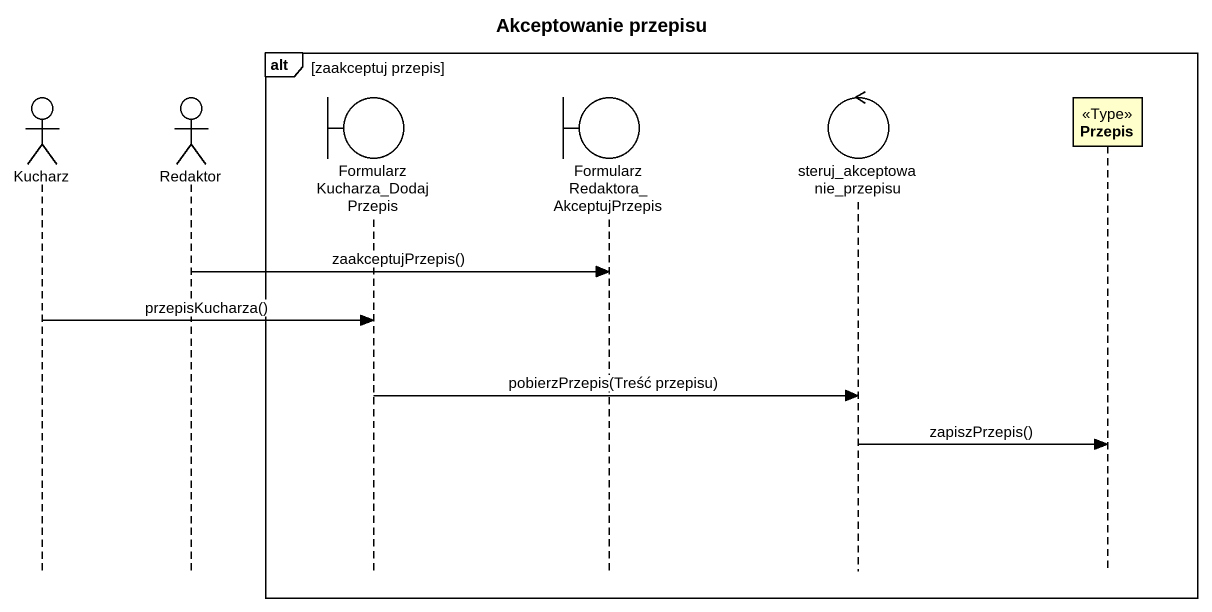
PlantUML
@startuml
title Akceptowanie przepisu
hide footbox
actor Kucharz
actor Redaktor
boundary "FormularzKucharza_DodajPrzepis" as FormularzKucharza
boundary "FormularzRedaktora_AkceptujPrzepis" as FormularzRedaktora
control steruj_akceptowanie_przepisu
participant Przepis <<Type>>

alt zaakceptuj przepis
  Redaktor -> FormularzRedaktora : zaakceptujPrzepis()
  Kucharz -> FormularzKucharza : przepisKucharza()
  FormularzKucharza -> steruj_akceptowanie_przepisu : pobierzPrzepis(Treść przepisu)
  steruj_akceptowanie_przepisu -> Przepis : zapiszPrzepis()
end
@enduml
